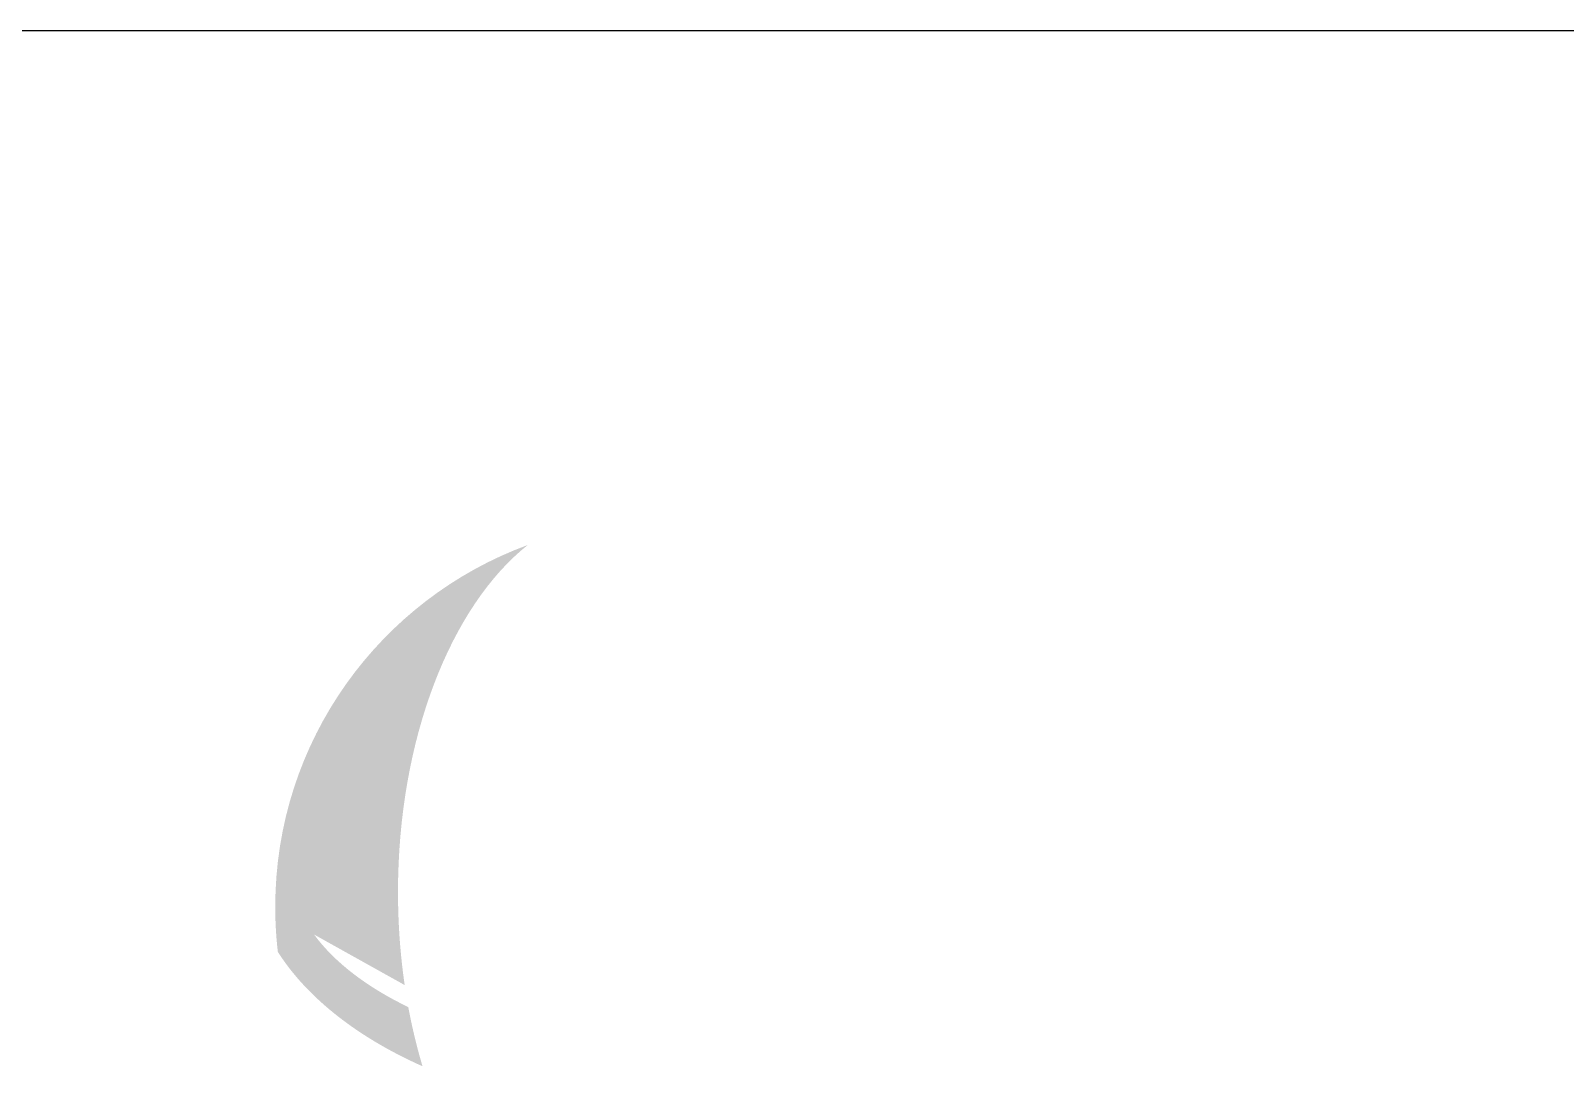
# Model space of a CAD drawing. Header units: millimetres. Extents: x 0 to 841, y 0 to 594.
# Drawn here: x 667.53 to 677.3, y 93.18 to 99.77 of the extents above; entities that cross this region are included whole.
import ezdxf
from ezdxf.enums import TextEntityAlignment as Align

# ---------------------------------------------------------------- set-up
doc = ezdxf.new("R2010")
doc.units = ezdxf.units.MM
doc.layers.add('GPDRAW', color=1, linetype='Continuous')
doc.styles.add('ECL', font='SIMFANG_2312.TTF', dxfattribs={"width": 0.7, "height": 3})

# ---------------------------------------------------------------- blocks, each defined once
blk = doc.blocks.new('*U33')
at = {"linetype": 'Continuous', "lineweight": 0}
h = blk.add_hatch(color=138, dxfattribs=at)
edge = h.paths.add_edge_path(flags=0)
edge.add_spline(control_points=[(-9.673, 4.669), (-9.642, 4.503), (-9.603, 4.343), (-9.558, 4.191)], knot_values=[0, 0, 0, 0, 0.125, 0.125, 0.125, 0.125], degree=3, periodic=0)
edge.add_spline(control_points=[(-9.558, 4.191), (-9.603, 4.343), (-9.642, 4.503), (-9.673, 4.669)], knot_values=[0, 0, 0, 0, 0.125, 0.125, 0.125, 0.125], degree=3, periodic=0)
edge = h.paths.add_edge_path(flags=0)
edge.add_spline(control_points=[(-9.558, 4.191), (-9.603, 4.343), (-9.642, 4.503), (-9.673, 4.669)], knot_values=[0, 0, 0, 0, 0.125, 0.125, 0.125, 0.125], degree=3, periodic=0)
edge.add_spline(control_points=[(-9.558, 4.191), (-9.603, 4.343), (-9.642, 4.503), (-9.673, 4.669)], knot_values=[0, 0, 0, 0, 0.125, 0.125, 0.125, 0.125], degree=3, periodic=0)
edge = h.paths.add_edge_path(flags=0)
edge.add_spline(control_points=[(-9.558, 4.191), (-9.603, 4.343), (-9.642, 4.503), (-9.673, 4.669)], knot_values=[0, 0, 0, 0, 0.125, 0.125, 0.125, 0.125], degree=3, periodic=0)
edge.add_spline(control_points=[(-9.558, 4.191), (-9.603, 4.343), (-9.642, 4.503), (-9.673, 4.669)], knot_values=[0, 0, 0, 0, 0.125, 0.125, 0.125, 0.125], degree=3, periodic=0)
edge = h.paths.add_edge_path(flags=0)
edge.add_spline(control_points=[(-9.673, 4.669), (-10.004, 4.829), (-10.266, 5.027), (-10.434, 5.255)], knot_values=[0.125, 0.125, 0.125, 0.125, 0.25, 0.25, 0.25, 0.25], degree=3, periodic=0)
edge.add_spline(control_points=[(-9.673, 4.669), (-10.004, 4.829), (-10.266, 5.027), (-10.434, 5.255)], knot_values=[0.125, 0.125, 0.125, 0.125, 0.25, 0.25, 0.25, 0.25], degree=3, periodic=0)
edge = h.paths.add_edge_path(flags=17)
edge.add_spline(control_points=[(-9.673, 4.669), (-10.004, 4.829), (-10.266, 5.027), (-10.434, 5.255)], knot_values=[0.125, 0.125, 0.125, 0.125, 0.25, 0.25, 0.25, 0.25], degree=3, periodic=0)
edge.add_spline(control_points=[(-9.673, 4.669), (-10.004, 4.829), (-10.266, 5.027), (-10.434, 5.255)], knot_values=[0.125, 0.125, 0.125, 0.125, 0.25, 0.25, 0.25, 0.25], degree=3, periodic=0)
edge = h.paths.add_edge_path(flags=16)
edge.add_spline(control_points=[(-9.673, 4.669), (-10.004, 4.829), (-10.266, 5.027), (-10.434, 5.255)], knot_values=[0.125, 0.125, 0.125, 0.125, 0.25, 0.25, 0.25, 0.25], degree=3, periodic=0)
edge.add_spline(control_points=[(-9.673, 4.669), (-10.004, 4.829), (-10.266, 5.027), (-10.434, 5.255)], knot_values=[0.125, 0.125, 0.125, 0.125, 0.25, 0.25, 0.25, 0.25], degree=3, periodic=0)
edge = h.paths.add_edge_path(flags=17)
edge.add_spline(control_points=[(-9.702, 4.847), (-9.737, 5.087), (-9.756, 5.339), (-9.756, 5.598), (-9.756, 5.598), (-9.756, 6.839), (-9.327, 7.91), (-8.708, 8.402)], knot_values=[0.375, 0.375, 0.375, 0.375, 0.5, 0.5, 0.5, 0.5001, 0.625, 0.625, 0.625, 0.625], degree=3, periodic=0)
edge.add_spline(control_points=[(-8.708, 8.402), (-9.327, 7.91), (-9.756, 6.839), (-9.756, 5.598), (-9.756, 5.598), (-9.756, 5.339), (-9.737, 5.087), (-9.702, 4.847)], knot_values=[0.375, 0.375, 0.375, 0.375, 0.5, 0.5, 0.5, 0.5001, 0.625, 0.625, 0.625, 0.625], degree=3, periodic=0)
edge = h.paths.add_edge_path(flags=0)
edge.add_spline(control_points=[(-9.702, 4.847), (-9.737, 5.087), (-9.756, 5.339), (-9.756, 5.598), (-9.756, 5.598), (-9.756, 6.839), (-9.327, 7.91), (-8.708, 8.402)], knot_values=[0.375, 0.375, 0.375, 0.375, 0.5, 0.5, 0.5, 0.5001, 0.625, 0.625, 0.625, 0.625], degree=3, periodic=0)
edge.add_spline(control_points=[(-9.702, 4.847), (-9.737, 5.087), (-9.756, 5.339), (-9.756, 5.598), (-9.756, 5.598), (-9.756, 6.839), (-9.327, 7.91), (-8.708, 8.402)], knot_values=[0.375, 0.375, 0.375, 0.375, 0.5, 0.5, 0.5, 0.5001, 0.625, 0.625, 0.625, 0.625], degree=3, periodic=0)
edge = h.paths.add_edge_path(flags=16)
edge.add_spline(control_points=[(-9.702, 4.847), (-9.737, 5.087), (-9.756, 5.339), (-9.756, 5.598), (-9.756, 5.598), (-9.756, 6.839), (-9.327, 7.91), (-8.708, 8.402)], knot_values=[0.375, 0.375, 0.375, 0.375, 0.5, 0.5, 0.5, 0.5001, 0.625, 0.625, 0.625, 0.625], degree=3, periodic=0)
edge.add_spline(control_points=[(-9.702, 4.847), (-9.737, 5.087), (-9.756, 5.339), (-9.756, 5.598), (-9.756, 5.598), (-9.756, 6.839), (-9.327, 7.91), (-8.708, 8.402)], knot_values=[0.375, 0.375, 0.375, 0.375, 0.5, 0.5, 0.5, 0.5001, 0.625, 0.625, 0.625, 0.625], degree=3, periodic=0)
edge = h.paths.add_edge_path()
edge.add_spline(control_points=[(-10.727, 5.115), (-10.49, 4.743), (-10.08, 4.423), (-9.558, 4.191)], knot_values=[0.875, 0.875, 0.875, 0.875, 1, 1, 1, 1], degree=3, periodic=0)
edge.add_spline(control_points=[(-9.558, 4.191), (-9.603, 4.343), (-9.642, 4.503), (-9.673, 4.669)], knot_values=[0, 0, 0, 0, 0.125, 0.125, 0.125, 0.125], degree=3, periodic=0)
edge.add_spline(control_points=[(-9.673, 4.669), (-10.004, 4.829), (-10.266, 5.027), (-10.434, 5.255)], knot_values=[0.125, 0.125, 0.125, 0.125, 0.25, 0.25, 0.25, 0.25], degree=3, periodic=0)
edge.add_spline(control_points=[(-10.434, 5.255), (-10.226, 5.096), (-9.979, 4.959), (-9.702, 4.847)], knot_values=[0.25, 0.25, 0.25, 0.25, 0.375, 0.375, 0.375, 0.375], degree=3, periodic=0)
edge.add_spline(control_points=[(-9.702, 4.847), (-9.737, 5.087), (-9.756, 5.339), (-9.756, 5.598), (-9.756, 5.598), (-9.756, 6.839), (-9.327, 7.91), (-8.708, 8.402)], knot_values=[0.375, 0.375, 0.375, 0.375, 0.5, 0.5, 0.5, 0.5001, 0.625, 0.625, 0.625, 0.625], degree=3, periodic=0)
edge.add_spline(control_points=[(-8.708, 8.402), (-9.899, 7.965), (-10.748, 6.821), (-10.748, 5.479), (-10.748, 5.479), (-10.748, 5.356), (-10.741, 5.234), (-10.727, 5.115)], knot_values=[0.625, 0.625, 0.625, 0.625, 0.75, 0.75, 0.75, 0.7501, 0.875, 0.875, 0.875, 0.875], degree=3, periodic=0)
edge = h.paths.add_edge_path(flags=16)
edge.add_spline(control_points=[(-10.727, 5.115), (-10.49, 4.743), (-10.08, 4.423), (-9.558, 4.191)], knot_values=[0.875, 0.875, 0.875, 0.875, 1, 1, 1, 1], degree=3, periodic=0)
edge.add_spline(control_points=[(-10.727, 5.115), (-10.49, 4.743), (-10.08, 4.423), (-9.558, 4.191)], knot_values=[0.875, 0.875, 0.875, 0.875, 1, 1, 1, 1], degree=3, periodic=0)
edge = h.paths.add_edge_path(flags=0)
edge.add_spline(control_points=[(-8.708, 8.402), (-9.899, 7.965), (-10.748, 6.821), (-10.748, 5.479), (-10.748, 5.479), (-10.748, 5.356), (-10.741, 5.234), (-10.727, 5.115)], knot_values=[0.625, 0.625, 0.625, 0.625, 0.75, 0.75, 0.75, 0.7501, 0.875, 0.875, 0.875, 0.875], degree=3, periodic=0)
edge.add_spline(control_points=[(-8.708, 8.402), (-9.899, 7.965), (-10.748, 6.821), (-10.748, 5.479), (-10.748, 5.479), (-10.748, 5.356), (-10.741, 5.234), (-10.727, 5.115)], knot_values=[0.625, 0.625, 0.625, 0.625, 0.75, 0.75, 0.75, 0.7501, 0.875, 0.875, 0.875, 0.875], degree=3, periodic=0)
edge = h.paths.add_edge_path(flags=17)
edge.add_spline(control_points=[(-8.708, 8.402), (-9.899, 7.965), (-10.748, 6.821), (-10.748, 5.479), (-10.748, 5.479), (-10.748, 5.356), (-10.741, 5.234), (-10.727, 5.115)], knot_values=[0.625, 0.625, 0.625, 0.625, 0.75, 0.75, 0.75, 0.7501, 0.875, 0.875, 0.875, 0.875], degree=3, periodic=0)
edge.add_spline(control_points=[(-8.708, 8.402), (-9.899, 7.965), (-10.748, 6.821), (-10.748, 5.479), (-10.748, 5.479), (-10.748, 5.356), (-10.741, 5.234), (-10.727, 5.115)], knot_values=[0.625, 0.625, 0.625, 0.625, 0.75, 0.75, 0.75, 0.7501, 0.875, 0.875, 0.875, 0.875], degree=3, periodic=0)
edge = h.paths.add_edge_path(flags=16)
edge.add_spline(control_points=[(-8.708, 8.402), (-9.899, 7.965), (-10.748, 6.821), (-10.748, 5.479), (-10.748, 5.479), (-10.748, 5.356), (-10.741, 5.234), (-10.727, 5.115)], knot_values=[0.625, 0.625, 0.625, 0.625, 0.75, 0.75, 0.75, 0.7501, 0.875, 0.875, 0.875, 0.875], degree=3, periodic=0)
edge.add_spline(control_points=[(-8.708, 8.402), (-9.899, 7.965), (-10.748, 6.821), (-10.748, 5.479), (-10.748, 5.479), (-10.748, 5.356), (-10.741, 5.234), (-10.727, 5.115)], knot_values=[0.625, 0.625, 0.625, 0.625, 0.75, 0.75, 0.75, 0.7501, 0.875, 0.875, 0.875, 0.875], degree=3, periodic=0)
edge = h.paths.add_edge_path(flags=17)
edge.add_spline(control_points=[(-10.727, 5.115), (-10.49, 4.743), (-10.08, 4.423), (-9.558, 4.191)], knot_values=[0.875, 0.875, 0.875, 0.875, 1, 1, 1, 1], degree=3, periodic=0)
edge.add_spline(control_points=[(-10.727, 5.115), (-10.49, 4.743), (-10.08, 4.423), (-9.558, 4.191)], knot_values=[0.875, 0.875, 0.875, 0.875, 1, 1, 1, 1], degree=3, periodic=0)
edge = h.paths.add_edge_path(flags=0)
edge.add_spline(control_points=[(-10.727, 5.115), (-10.49, 4.743), (-10.08, 4.423), (-9.558, 4.191)], knot_values=[0.875, 0.875, 0.875, 0.875, 1, 1, 1, 1], degree=3, periodic=0)
edge.add_spline(control_points=[(-10.727, 5.115), (-10.49, 4.743), (-10.08, 4.423), (-9.558, 4.191)], knot_values=[0.875, 0.875, 0.875, 0.875, 1, 1, 1, 1], degree=3, periodic=0)
edge = h.paths.add_edge_path(flags=0)
edge.add_spline(control_points=[(-10.434, 5.255), (-10.226, 5.096), (-9.979, 4.959), (-9.702, 4.847)], knot_values=[0.25, 0.25, 0.25, 0.25, 0.375, 0.375, 0.375, 0.375], degree=3, periodic=0)
edge.add_spline(control_points=[(-10.434, 5.255), (-10.226, 5.096), (-9.979, 4.959), (-9.702, 4.847)], knot_values=[0.25, 0.25, 0.25, 0.25, 0.375, 0.375, 0.375, 0.375], degree=3, periodic=0)
edge = h.paths.add_edge_path(flags=0)
edge.add_spline(control_points=[(-10.434, 5.255), (-10.226, 5.096), (-9.979, 4.959), (-9.702, 4.847)], knot_values=[0.25, 0.25, 0.25, 0.25, 0.375, 0.375, 0.375, 0.375], degree=3, periodic=0)
edge.add_spline(control_points=[(-10.434, 5.255), (-10.226, 5.096), (-9.979, 4.959), (-9.702, 4.847)], knot_values=[0.25, 0.25, 0.25, 0.25, 0.375, 0.375, 0.375, 0.375], degree=3, periodic=0)
edge = h.paths.add_edge_path(flags=0)
edge.add_spline(control_points=[(-10.434, 5.255), (-10.226, 5.096), (-9.979, 4.959), (-9.702, 4.847)], knot_values=[0.25, 0.25, 0.25, 0.25, 0.375, 0.375, 0.375, 0.375], degree=3, periodic=0)
blk = doc.blocks.new('XXDAFRAM-CH-HENG-A1')
at = {"layer": 'GPDRAW'}
blk.add_line((831, 99.7691), (646, 99.7691), dxfattribs=at)
at = {"color": 138, "xscale": 0.7874015748038801, "yscale": 0.7874015748029706, "zscale": 0.7874015748031497}
blk.add_blockref('*U33', (677.5517, 89.8815), dxfattribs=at)
at = {"linetype": 'Continuous', "style": 'ECL', "width": 0.7}
for tag, height, p in [('DESIGNSTATUS', 3.5, (818.8528, 76.5743)), ('DESIGNSTATUS', 3.5, (818.8528, 76.5743)), ('ENDESIGNSTATUS', 3.5, (818.8897, 70.8893)), ('ENDESIGNSTATUS', 3.5, (818.8897, 70.8893)), ('O', 4, (784.75, 63.4599)), ('G', 4, (821.75, 63.4599)), ('V', 4, (778.5833, 63.4599)), ('L', 4, (790.9167, 63.4599)), ('N', 4, (797.0833, 63.4599)), ('D', 4, (809.4167, 63.4599)), ('W', 4, (815.5833, 63.4599)), ('VEREN40', 4, (827.8219, 63.3019)), ('DWGNAME1', 5, (768.7623, 48.8062)), ('DWGENAME1', 5, (768.9787, 42.7067)), ('DWGNAME', 5, (768.7334, 42.4248)), ('DWGENAME', 5, (769.2391, 35.3086)), ('DWGNAME2', 5, (769.1147, 35.2699)), ('DWGENAME2', 5, (769.396, 28.8107)), ('DWGNO', 5, (758.8104, 15.1389)), ('VEREN40', 4, (825.7732, 15.2229))]:
    blk.add_attdef(tag, text='', height=height, dxfattribs=at).set_placement(p, align=Align.MIDDLE)
at = {"style": 'ECL', "width": 0.7, "flags": 1}
for p in [(697.3889, 48.2777), (697.3889, 40.2777), (697.3889, 32.2777), (697.3889, 24.2777)]:
    blk.add_attdef('DATE', text='', height=5, dxfattribs=at).set_placement(p, align=Align.MIDDLE)
for tag, p in [('SJ1', (666.5556, 44.2777)), ('JH', (666.5556, 36.2777)), ('SH1', (666.5556, 28.2777)), ('PZ', (666.5556, 20.2778)), ('BL', (666.5556, 10))]:
    blk.add_attdef(tag, p, '', height=5, dxfattribs=at)

msp = doc.modelspace()

# ---------------------------------------------------------------- block references
msp.add_blockref('XXDAFRAM-CH-HENG-A1', (0, 0))

doc.saveas('drawing.dxf')
